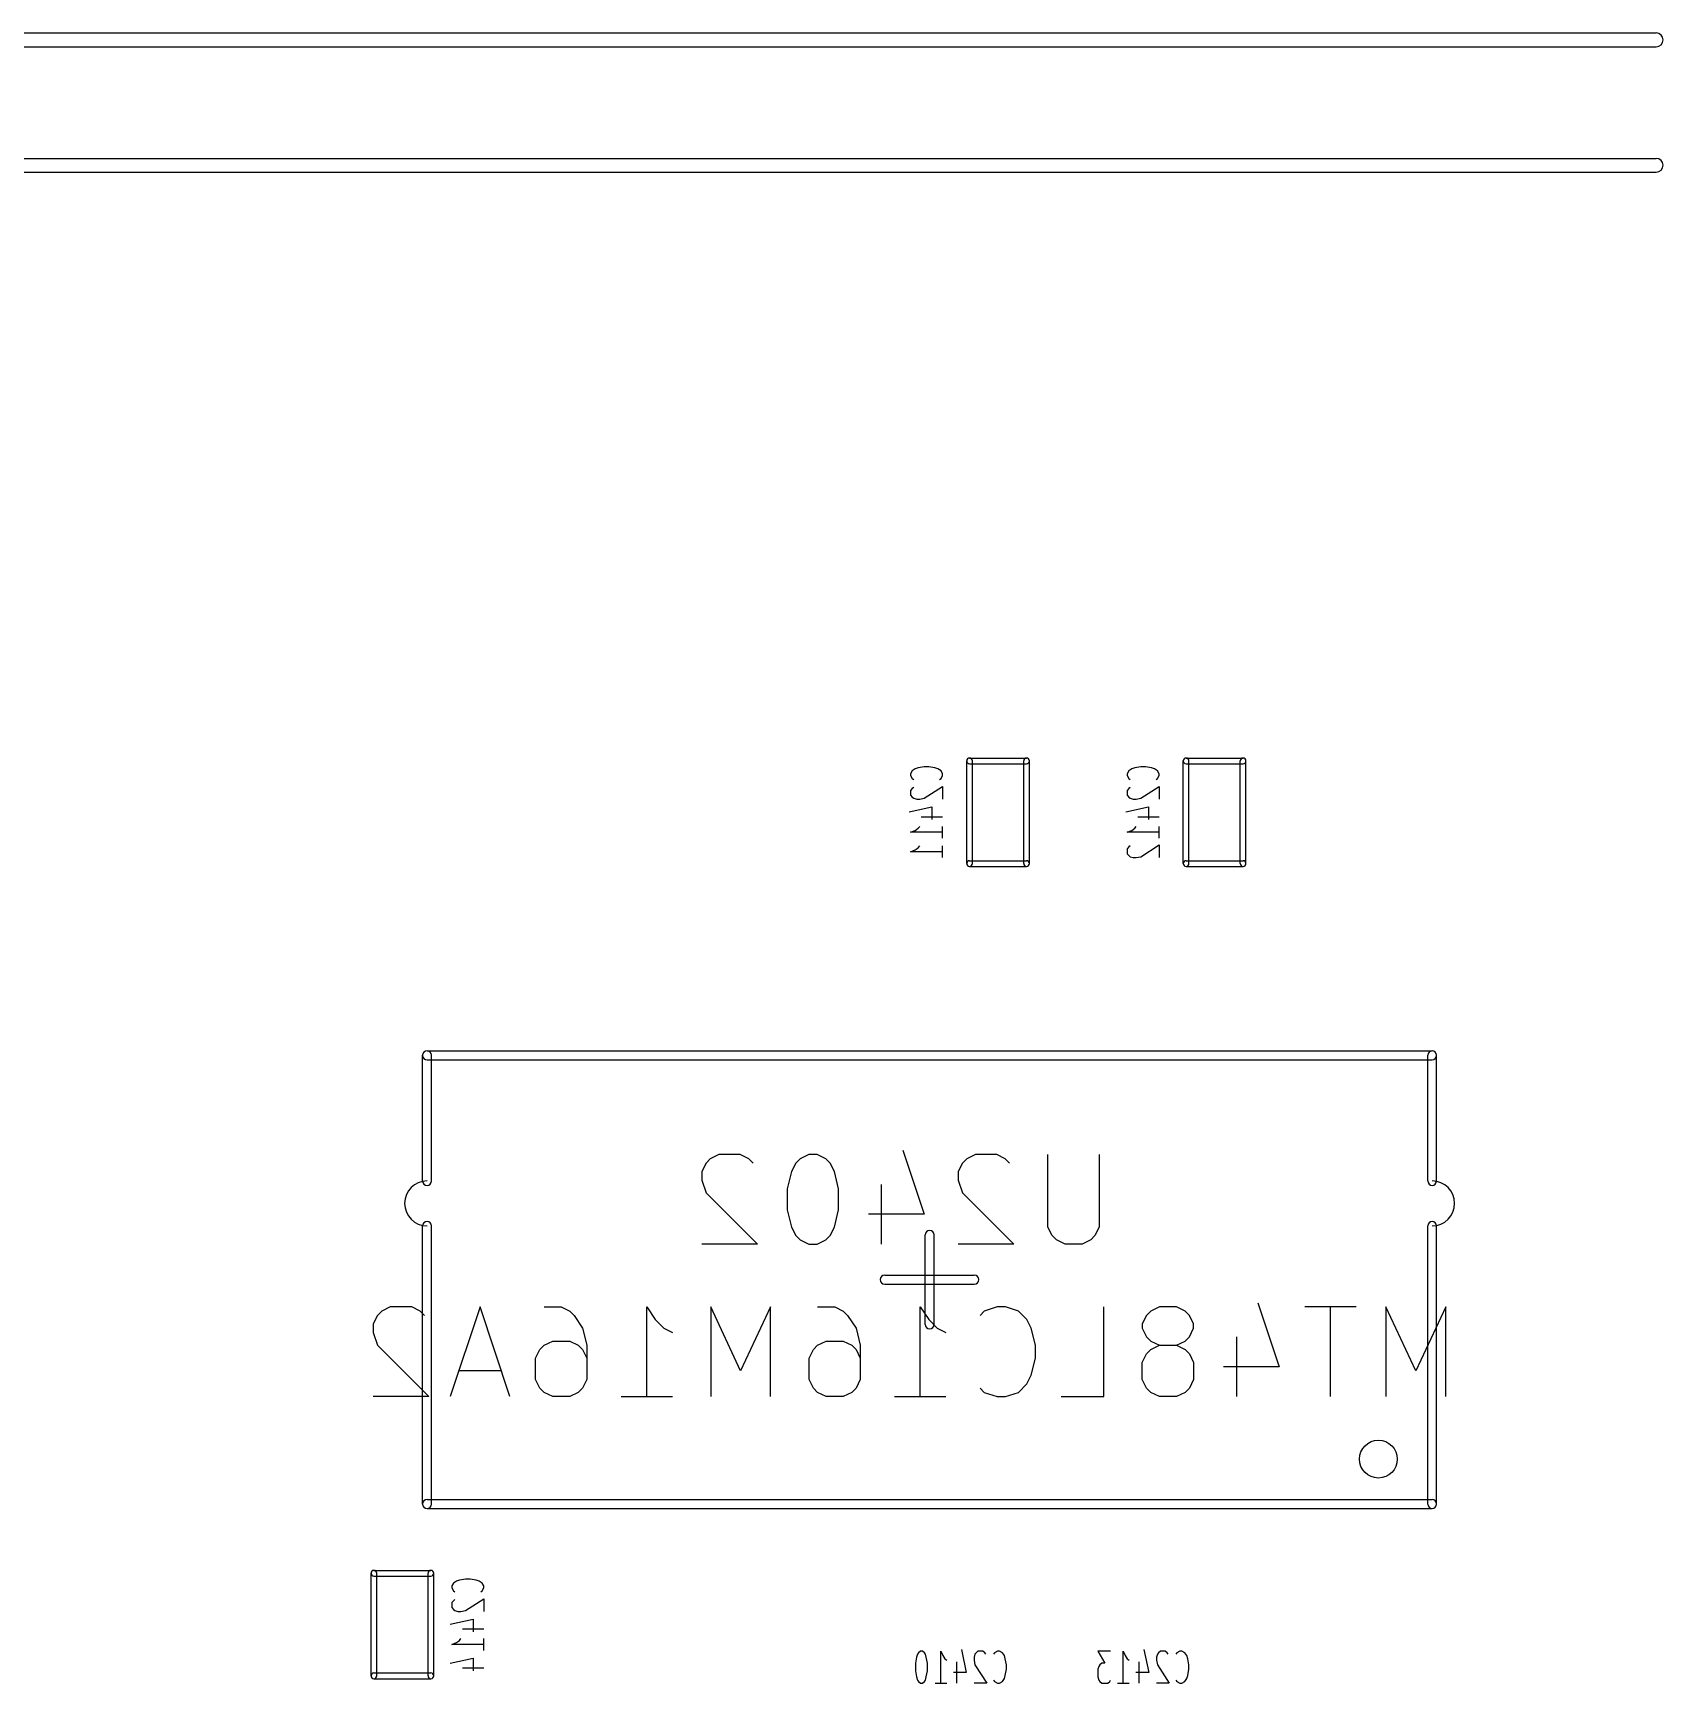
# Model space of a CAD drawing. Extents: x -29274 to 69862, y 24345 to 162744.
# Drawn here: x 12509 to 26809, y 37657 to 52130 of the extents above; entities that cross this region are included whole.
import ezdxf

# ---------------------------------------------------------------- set-up
doc = ezdxf.new("R2010")
doc.units = 0
doc.layers.add('BLACK', color=1, linetype='CONTINUOUS')

msp = doc.modelspace()

# ---------------------------------------------------------------- linework, layer by layer
at = {"layer": 'BLACK'}
for p, q in [((10521, 52130), (26749, 52130)), ((10521, 52010), (26749, 52010)), ((10521, 51030), (26749, 51030)), ((10521, 50910), (26749, 50910)), ((20700, 44845), (20700, 45745)), ((20725, 45770), (21225, 45770)), ((20750, 44845), (20750, 45745)), ((21200, 44845), (21200, 45745)), ((21250, 44845), (21250, 45745)), ((22600, 44845), (22600, 45745)), ((22625, 45770), (23125, 45770)), ((22650, 44845), (22650, 45745)), ((23100, 44845), (23100, 45745)), ((23150, 44845), (23150, 45745)), ((20222, 45658), (20208, 45633)), ((20208, 45633), (20208, 45616)), ((20208, 45616), (20222, 45590)), ((20248, 45676), (20222, 45658)), ((20222, 45590), (20235, 45581)), ((20275, 45684), (20248, 45676)), ((20328, 45693), (20275, 45684)), ((20368, 45693), (20328, 45693)), ((20422, 45684), (20368, 45693)), ((20448, 45676), (20422, 45684)), ((20475, 45658), (20448, 45676)), ((20462, 45581), (20475, 45590)), ((20488, 45633), (20475, 45658)), ((20475, 45590), (20488, 45616)), ((20488, 45616), (20488, 45633)), ((20725, 45720), (21225, 45720)), ((22122, 45658), (22108, 45633)), ((22108, 45633), (22108, 45616)), ((22108, 45616), (22122, 45590)), ((22148, 45676), (22122, 45658)), ((22122, 45590), (22135, 45581)), ((22175, 45684), (22148, 45676)), ((22228, 45693), (22175, 45684)), ((22268, 45693), (22228, 45693)), ((22322, 45684), (22268, 45693)), ((22348, 45676), (22322, 45684)), ((22375, 45658), (22348, 45676)), ((22362, 45581), (22375, 45590)), ((22388, 45633), (22375, 45658)), ((22375, 45590), (22388, 45616)), ((22388, 45616), (22388, 45633)), ((22625, 45720), (23125, 45720)), ((20222, 45504), (20208, 45487)), ((20208, 45487), (20208, 45444)), ((20235, 45513), (20222, 45504)), ((20328, 45418), (20488, 45521)), ((20488, 45521), (20488, 45410)), ((22122, 45504), (22108, 45487)), ((22108, 45487), (22108, 45444)), ((22135, 45513), (22122, 45504)), ((22228, 45418), (22388, 45521)), ((22388, 45521), (22388, 45410)), ((20195, 45299), (20395, 45342)), ((20208, 45444), (20222, 45427)), ((20222, 45427), (20235, 45418)), ((20235, 45418), (20262, 45410)), ((20262, 45410), (20288, 45410)), ((20288, 45410), (20328, 45418)), ((20395, 45342), (20395, 45230)), ((22095, 45299), (22295, 45342)), ((22108, 45444), (22122, 45427)), ((22122, 45427), (22135, 45418)), ((22135, 45418), (22162, 45410)), ((22162, 45410), (22188, 45410)), ((22188, 45410), (22228, 45418)), ((22295, 45342), (22295, 45230)), ((20275, 45154), (20288, 45171)), ((20302, 45256), (20488, 45256)), ((20488, 45068), (20488, 45171)), ((22175, 45154), (22188, 45171)), ((22202, 45256), (22388, 45256)), ((22388, 45068), (22388, 45171)), ((20208, 45119), (20248, 45136)), ((20488, 45119), (20208, 45119)), ((20248, 45136), (20275, 45154)), ((22108, 45119), (22148, 45136)), ((22388, 45119), (22108, 45119)), ((22148, 45136), (22175, 45154)), ((20208, 44948), (20248, 44965)), ((20488, 44948), (20208, 44948)), ((20248, 44965), (20275, 44983)), ((20275, 44983), (20288, 45000)), ((20488, 44897), (20488, 45000)), ((20725, 44870), (21225, 44870)), ((22122, 44991), (22108, 44974)), ((22108, 44974), (22108, 44931)), ((22108, 44931), (22122, 44914)), ((22135, 45000), (22122, 44991)), ((22122, 44914), (22135, 44905)), ((22135, 44905), (22162, 44897)), ((22162, 44897), (22188, 44897)), ((22188, 44897), (22228, 44905)), ((22228, 44905), (22388, 45008)), ((22388, 45008), (22388, 44897)), ((22625, 44870), (23125, 44870)), ((20725, 44820), (21225, 44820)), ((22625, 44820), (23125, 44820)), ((15927, 42061), (15927, 43163)), ((15966, 43202), (24784, 43202)), ((16005, 42061), (16005, 43163)), ((24745, 42061), (24745, 43163)), ((24823, 42061), (24823, 43163)), ((15966, 43124), (24784, 43124)), ((18526, 42293), (18451, 42255)), ((18714, 42293), (18526, 42293)), ((18789, 42255), (18714, 42293)), ((19314, 42293), (19239, 42255)), ((19389, 42293), (19314, 42293)), ((19464, 42255), (19389, 42293)), ((20139, 42330), (20326, 41768)), ((20776, 42293), (20701, 42255)), ((20964, 42293), (20776, 42293)), ((21039, 42255), (20964, 42293)), ((21413, 41656), (21413, 42293)), ((21863, 42293), (21863, 41656)), ((18414, 42218), (18376, 42143)), ((18376, 42143), (18376, 42068)), ((18451, 42255), (18414, 42218)), ((18826, 42218), (18789, 42255)), ((19164, 42143), (19126, 41993)), ((19201, 42218), (19164, 42143)), ((19239, 42255), (19201, 42218)), ((19501, 42218), (19464, 42255)), ((19539, 42143), (19501, 42218)), ((19576, 41993), (19539, 42143)), ((20664, 42218), (20626, 42143)), ((20626, 42143), (20626, 42068)), ((20701, 42255), (20664, 42218)), ((21076, 42218), (21039, 42255)), ((18376, 42068), (18414, 41956)), ((19126, 41993), (19126, 41806)), ((19576, 41806), (19576, 41993)), ((19951, 42031), (19951, 41506)), ((20626, 42068), (20664, 41956)), ((18414, 41956), (18864, 41506)), ((20664, 41956), (21114, 41506)), ((19126, 41806), (19164, 41656)), ((19539, 41656), (19576, 41806)), ((20326, 41768), (19839, 41768)), ((15927, 39227), (15927, 41667)), ((16005, 39227), (16005, 41667)), ((19164, 41656), (19201, 41581)), ((19201, 41581), (19239, 41543)), ((19239, 41543), (19314, 41506)), ((19389, 41506), (19464, 41543)), ((19464, 41543), (19501, 41581)), ((19501, 41581), (19539, 41656)), ((20336, 40802), (20336, 41588)), ((20414, 40802), (20414, 41588)), ((21450, 41581), (21413, 41656)), ((21488, 41543), (21450, 41581)), ((21563, 41506), (21488, 41543)), ((21788, 41543), (21713, 41506)), ((21825, 41581), (21788, 41543)), ((21863, 41656), (21825, 41581)), ((24745, 39227), (24745, 41667)), ((24823, 39227), (24823, 41667)), ((18864, 41506), (18376, 41506)), ((19314, 41506), (19389, 41506)), ((21114, 41506), (20626, 41506)), ((21713, 41506), (21563, 41506)), ((19981, 41234), (20767, 41234)), ((19981, 41156), (20767, 41156)), ((23254, 40993), (23441, 40431)), ((15531, 40881), (15493, 40806)), ((15568, 40918), (15531, 40881)), ((15643, 40956), (15568, 40918)), ((15831, 40956), (15643, 40956)), ((15906, 40918), (15831, 40956)), ((15943, 40881), (15906, 40918)), ((16431, 40956), (16168, 40169)), ((16693, 40169), (16431, 40956)), ((16993, 40956), (17143, 40956)), ((17143, 40956), (17218, 40918)), ((17218, 40918), (17256, 40881)), ((17256, 40881), (17331, 40769)), ((17893, 40169), (17893, 40956)), ((17893, 40956), (17968, 40844)), ((17968, 40844), (18043, 40769)), ((18717, 40394), (18455, 40956)), ((18455, 40956), (18455, 40169)), ((18980, 40956), (18717, 40394)), ((18980, 40169), (18980, 40956)), ((19392, 40956), (19542, 40956)), ((19542, 40956), (19617, 40918)), ((19617, 40918), (19655, 40881)), ((19655, 40881), (19730, 40769)), ((20292, 40169), (20292, 40956)), ((20292, 40956), (20367, 40844)), ((20367, 40844), (20442, 40769)), ((20854, 40918), (20817, 40881)), ((20967, 40956), (20854, 40918)), ((21042, 40956), (20967, 40956)), ((21154, 40918), (21042, 40956)), ((21229, 40844), (21154, 40918)), ((21267, 40769), (21229, 40844)), ((21904, 40169), (21904, 40956)), ((22279, 40881), (22241, 40806)), ((22316, 40918), (22279, 40881)), ((22391, 40956), (22316, 40918)), ((22541, 40956), (22391, 40956)), ((22616, 40918), (22541, 40956)), ((22654, 40881), (22616, 40918)), ((22691, 40806), (22654, 40881)), ((24116, 40956), (23666, 40956)), ((23891, 40169), (23891, 40956)), ((24640, 40394), (24378, 40956)), ((24378, 40956), (24378, 40169)), ((24903, 40956), (24640, 40394)), ((24903, 40169), (24903, 40956)), ((15493, 40806), (15493, 40731)), ((15493, 40731), (15531, 40619)), ((17331, 40769), (17368, 40619)), ((18043, 40769), (18118, 40731)), ((19730, 40769), (19767, 40619)), ((20442, 40769), (20517, 40731)), ((21304, 40619), (21267, 40769)), ((22241, 40806), (22241, 40769)), ((22241, 40769), (22279, 40694)), ((22279, 40694), (22316, 40656)), ((22616, 40656), (22654, 40694)), ((22654, 40694), (22691, 40769)), ((22691, 40769), (22691, 40806)), ((23066, 40694), (23066, 40169)), ((15531, 40619), (15981, 40169)), ((16918, 40506), (16956, 40581)), ((16956, 40581), (16993, 40619)), ((16993, 40619), (17068, 40656)), ((17068, 40656), (17218, 40656)), ((17218, 40656), (17293, 40619)), ((17293, 40619), (17331, 40581)), ((17331, 40581), (17368, 40506)), ((17368, 40619), (17368, 40319)), ((19317, 40506), (19355, 40581)), ((19355, 40581), (19392, 40619)), ((19392, 40619), (19467, 40656)), ((19467, 40656), (19617, 40656)), ((19617, 40656), (19692, 40619)), ((19692, 40619), (19730, 40581)), ((19730, 40581), (19767, 40506)), ((19767, 40619), (19767, 40319)), ((21304, 40506), (21304, 40619)), ((22241, 40469), (22279, 40544)), ((22279, 40544), (22316, 40581)), ((22316, 40656), (22391, 40619)), ((22316, 40581), (22391, 40619)), ((22391, 40619), (22541, 40619)), ((22541, 40619), (22616, 40656)), ((22541, 40619), (22616, 40581)), ((22616, 40581), (22654, 40544)), ((22654, 40544), (22691, 40469)), ((16618, 40394), (16243, 40394)), ((16918, 40319), (16918, 40506)), ((19317, 40319), (19317, 40506)), ((21267, 40356), (21304, 40506)), ((22241, 40319), (22241, 40469)), ((22691, 40469), (22691, 40319)), ((23441, 40431), (22954, 40431)), ((16956, 40244), (16918, 40319)), ((16993, 40206), (16956, 40244)), ((17331, 40244), (17293, 40206)), ((17368, 40319), (17331, 40244)), ((19355, 40244), (19317, 40319)), ((19392, 40206), (19355, 40244)), ((19730, 40244), (19692, 40206)), ((19767, 40319), (19730, 40244)), ((20817, 40244), (20854, 40206)), ((21154, 40206), (21229, 40281)), ((21229, 40281), (21267, 40356)), ((22279, 40244), (22241, 40319)), ((22316, 40206), (22279, 40244)), ((22654, 40244), (22616, 40206)), ((22691, 40319), (22654, 40244)), ((15981, 40169), (15493, 40169)), ((17068, 40169), (16993, 40206)), ((17218, 40169), (17068, 40169)), ((17293, 40206), (17218, 40169)), ((17668, 40169), (18118, 40169)), ((19467, 40169), (19392, 40206)), ((19617, 40169), (19467, 40169)), ((19692, 40206), (19617, 40169)), ((20067, 40169), (20517, 40169)), ((20854, 40206), (20967, 40169)), ((20967, 40169), (21042, 40169)), ((21042, 40169), (21154, 40206)), ((21529, 40169), (21904, 40169)), ((22391, 40169), (22316, 40206)), ((22541, 40169), (22391, 40169)), ((22616, 40206), (22541, 40169)), ((15966, 39266), (24784, 39266)), ((15966, 39188), (24784, 39188)), ((15500, 38645), (16000, 38645)), ((15475, 37720), (15475, 38620)), ((15500, 38595), (16000, 38595)), ((15525, 37720), (15525, 38620)), ((15975, 37720), (15975, 38620)), ((16025, 37720), (16025, 38620)), ((16197, 38533), (16183, 38508)), ((16183, 38508), (16183, 38491)), ((16223, 38551), (16197, 38533)), ((16250, 38559), (16223, 38551)), ((16303, 38568), (16250, 38559)), ((16343, 38568), (16303, 38568)), ((16397, 38559), (16343, 38568)), ((16423, 38551), (16397, 38559)), ((16450, 38533), (16423, 38551)), ((16463, 38508), (16450, 38533)), ((16463, 38491), (16463, 38508)), ((16183, 38491), (16197, 38465)), ((16197, 38379), (16183, 38362)), ((16183, 38362), (16183, 38319)), ((16197, 38465), (16210, 38456)), ((16210, 38388), (16197, 38379)), ((16303, 38293), (16463, 38396)), ((16437, 38456), (16450, 38465)), ((16450, 38465), (16463, 38491)), ((16463, 38396), (16463, 38285)), ((16170, 38174), (16370, 38217)), ((16183, 38319), (16197, 38302)), ((16197, 38302), (16210, 38293)), ((16210, 38293), (16237, 38285)), ((16237, 38285), (16263, 38285)), ((16263, 38285), (16303, 38293)), ((16370, 38217), (16370, 38105)), ((16277, 38131), (16463, 38131)), ((16183, 37994), (16223, 38011)), ((16463, 37994), (16183, 37994)), ((16223, 38011), (16250, 38029)), ((16250, 38029), (16263, 38046)), ((16463, 37943), (16463, 38046)), ((20278, 37923), (20269, 37910)), ((20295, 37937), (20278, 37923)), ((20312, 37937), (20295, 37937)), ((20329, 37923), (20312, 37937)), ((20338, 37910), (20329, 37923)), ((20474, 37657), (20474, 37937)), ((20474, 37937), (20491, 37897)), ((20654, 37950), (20697, 37750)), ((20782, 37923), (20773, 37910)), ((20799, 37937), (20782, 37923)), ((20842, 37937), (20799, 37937)), ((20859, 37923), (20842, 37937)), ((20868, 37910), (20859, 37923)), ((20945, 37923), (20936, 37910)), ((20971, 37937), (20945, 37923)), ((20988, 37937), (20971, 37937)), ((21013, 37923), (20988, 37937)), ((21031, 37897), (21013, 37923)), ((21963, 37937), (21852, 37937)), ((21852, 37937), (21912, 37830)), ((22074, 37657), (22074, 37937)), ((22074, 37937), (22091, 37897)), ((22254, 37950), (22297, 37750)), ((22382, 37923), (22373, 37910)), ((22399, 37937), (22382, 37923)), ((22442, 37937), (22399, 37937)), ((22459, 37923), (22442, 37937)), ((22468, 37910), (22459, 37923)), ((22545, 37923), (22536, 37910)), ((22571, 37937), (22545, 37923)), ((22588, 37937), (22571, 37937)), ((22613, 37923), (22588, 37937)), ((22631, 37897), (22613, 37923)), ((16170, 37832), (16370, 37875)), ((16277, 37789), (16463, 37789)), ((16370, 37875), (16370, 37763)), ((20260, 37883), (20252, 37830)), ((20252, 37830), (20252, 37763)), ((20269, 37910), (20260, 37883)), ((20346, 37883), (20338, 37910)), ((20355, 37830), (20346, 37883)), ((20355, 37763), (20355, 37830)), ((20491, 37897), (20509, 37870)), ((20509, 37870), (20526, 37857)), ((20611, 37843), (20611, 37657)), ((20773, 37910), (20765, 37883)), ((20765, 37883), (20765, 37857)), ((20765, 37857), (20773, 37817)), ((20773, 37817), (20876, 37657)), ((21039, 37870), (21031, 37897)), ((21048, 37817), (21039, 37870)), ((21039, 37723), (21048, 37777)), ((21048, 37777), (21048, 37817)), ((21860, 37803), (21852, 37777)), ((21852, 37777), (21852, 37710)), ((21869, 37817), (21860, 37803)), ((21886, 37830), (21869, 37817)), ((21912, 37830), (21886, 37830)), ((22091, 37897), (22109, 37870)), ((22109, 37870), (22126, 37857)), ((22211, 37843), (22211, 37657)), ((22373, 37910), (22365, 37883)), ((22365, 37883), (22365, 37857)), ((22365, 37857), (22373, 37817)), ((22373, 37817), (22476, 37657)), ((22639, 37870), (22631, 37897)), ((22648, 37817), (22639, 37870)), ((22639, 37723), (22648, 37777)), ((22648, 37777), (22648, 37817)), ((15500, 37745), (16000, 37745)), ((15500, 37695), (16000, 37695)), ((20252, 37763), (20260, 37710)), ((20260, 37710), (20269, 37683)), ((20269, 37683), (20278, 37670)), ((20278, 37670), (20295, 37657)), ((20295, 37657), (20312, 37657)), ((20312, 37657), (20329, 37670)), ((20329, 37670), (20338, 37683)), ((20338, 37683), (20346, 37710)), ((20346, 37710), (20355, 37763)), ((20423, 37657), (20526, 37657)), ((20697, 37750), (20585, 37750)), ((20876, 37657), (20765, 37657)), ((20936, 37683), (20945, 37670)), ((20945, 37670), (20971, 37657)), ((20971, 37657), (20988, 37657)), ((20988, 37657), (21013, 37670)), ((21013, 37670), (21031, 37697)), ((21031, 37697), (21039, 37723)), ((21852, 37710), (21860, 37683)), ((21860, 37683), (21869, 37670)), ((21869, 37670), (21886, 37657)), ((21886, 37657), (21938, 37657)), ((21938, 37657), (21955, 37670)), ((21955, 37670), (21963, 37683)), ((22023, 37657), (22126, 37657)), ((22297, 37750), (22185, 37750)), ((22476, 37657), (22365, 37657)), ((22536, 37683), (22545, 37670)), ((22545, 37670), (22571, 37657)), ((22571, 37657), (22588, 37657)), ((22588, 37657), (22613, 37670)), ((22613, 37670), (22631, 37697)), ((22631, 37697), (22639, 37723))]:
    msp.add_line(p, q, dxfattribs=at)
msp.add_circle((24312, 39621), 166, dxfattribs=at)
for centre, radius, start, end in [((26749, 52070), 60, 270, 450), ((26749, 50970), 60, 270, 450), ((20725, 45745), 25, 90, 270), ((20725, 45745), 25, 360, 540), ((21225, 45745), 25, 360, 540), ((21225, 45745), 25, 270, 450), ((22625, 45745), 25, 90, 270), ((22625, 45745), 25, 360, 540), ((23125, 45745), 25, 360, 540), ((23125, 45745), 25, 270, 450), ((20725, 44845), 25, 90, 270), ((21225, 44845), 25, 270, 450), ((22625, 44845), 25, 90, 270), ((23125, 44845), 25, 270, 450), ((20725, 44845), 25, 180, 360), ((21225, 44845), 25, 180, 360), ((22625, 44845), 25, 180, 360), ((23125, 44845), 25, 180, 360), ((15966, 43163), 39, 360, 540), ((15966, 43163), 39, 90, 270), ((24784, 43163), 39, 360, 540), ((24784, 43163), 39, 270, 450), ((15966, 41864), 197, 90, -90), ((15966, 42061), 39, 180, 360), ((24784, 42061), 39, 180, 360), ((24784, 41864), 197, 270, 90), ((15966, 41667), 39, 360, 540), ((24784, 41667), 39, 360, 540), ((20375, 41588), 39, 360, 540), ((19981, 41195), 39, 90, 270), ((20767, 41195), 39, 270, 450), ((20375, 40802), 39, 180, 360), ((15966, 39227), 39, 90, 270), ((15966, 39227), 39, 180, 360), ((24784, 39227), 39, 180, 360), ((24784, 39227), 39, 270, 450), ((15500, 38620), 25, 360, 540), ((15500, 38620), 25, 90, 270), ((16000, 38620), 25, 360, 540), ((16000, 38620), 25, 270, 450), ((15500, 37720), 25, 90, 270), ((15500, 37720), 25, 180, 360), ((16000, 37720), 25, 180, 360), ((16000, 37720), 25, 270, 450)]:
    msp.add_arc(centre, radius, start, end, dxfattribs=at)

doc.saveas('drawing.dxf')
